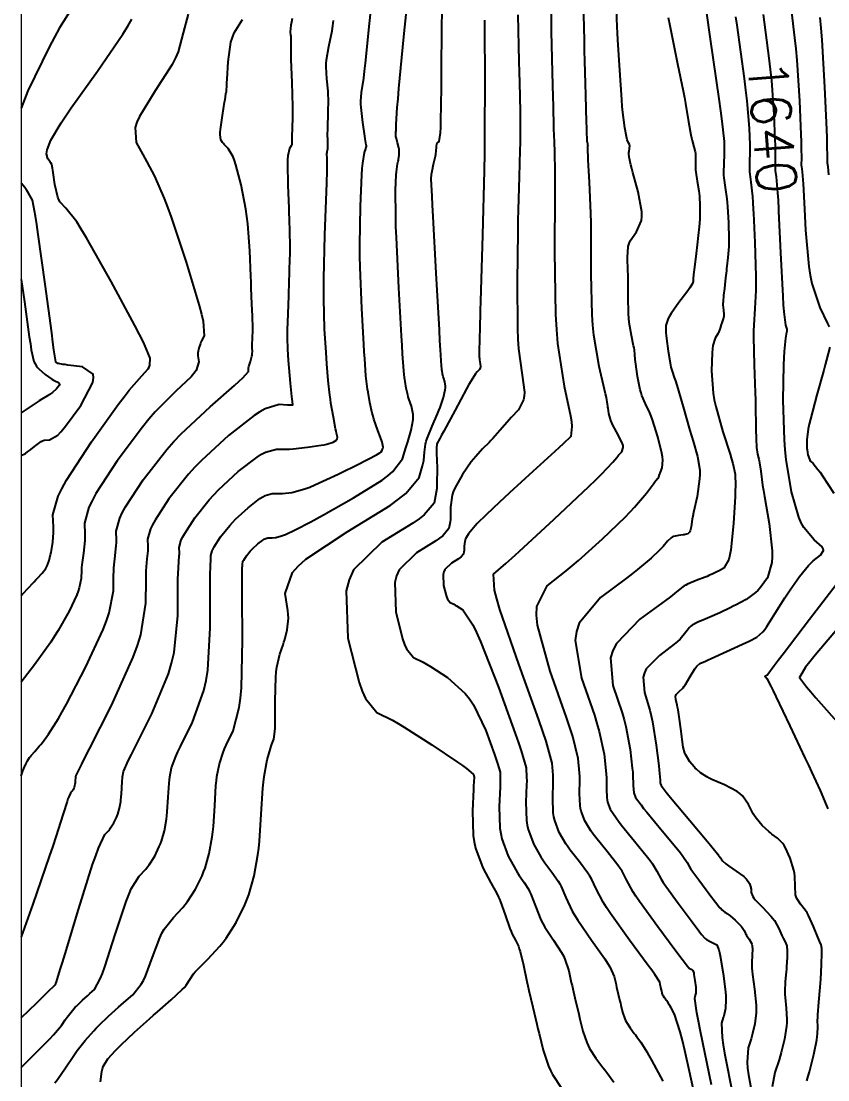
# Model space of a CAD drawing. Header units: metres. Extents: x 837117 to 838477, y 1189012 to 1191015.
# Drawn here: x 837476.5 to 837554.3, y 1189890.8 to 1189992.8 of the extents above; entities that cross this region are included whole.
import ezdxf

# ---------------------------------------------------------------- set-up
doc = ezdxf.new("R2010")
doc.units = ezdxf.units.M
doc.header["$LTSCALE"] = 0.3
doc.layers.add('COORD', color=7, linetype='Continuous', lineweight=20)
doc.layers.add('COTAS 10', color=1, linetype='Continuous')
doc.layers.add('COTAS INT', color=252, linetype='Continuous')
doc.styles.get("Standard").update_dxf_attribs({"font": 'simplex.shx'})

msp = doc.modelspace()

# ---------------------------------------------------------------- linework, layer by layer
at = {"layer": 'COORD'}
msp.add_lwpolyline([(837476.514, 1189013.872), (838476.514, 1189013.872), (838476.514, 1191013.872), (837476.514, 1191013.872)], close=True, dxfattribs=at)
at = {"layer": 'COTAS 10'}
for points, elevation in [([(837479.746, 1189890.545), (837480.004, 1189890.863), (837480.803, 1189891.991), (837481.513, 1189893.07), (837481.716, 1189893.357), (837481.921, 1189893.64), (837482.687, 1189894.619), (837483.509, 1189895.553), (837483.751, 1189895.808), (837483.998, 1189896.061), (837484.942, 1189896.958), (837485.898, 1189897.815), (837486.154, 1189898.042), (837486.406, 1189898.265), (837487.282, 1189899.032), (837488.091, 1189900.037), (837488.3, 1189900.409), (837488.502, 1189900.822), (837489.18, 1189902.654), (837489.876, 1189904.515), (837490.091, 1189904.946), (837490.315, 1189905.341), (837491.202, 1189906.463), (837492.105, 1189907.421), (837492.338, 1189907.711), (837492.564, 1189908.013), (837493.321, 1189909.195), (837493.957, 1189910.487), (837494.107, 1189910.858), (837494.245, 1189911.234), (837494.648, 1189912.642), (837494.929, 1189914.226), (837494.989, 1189914.714), (837495.043, 1189915.224), (837495.175, 1189917.243), (837495.295, 1189919.175), (837495.34, 1189919.629), (837495.392, 1189920.049), (837495.623, 1189921.274), (837495.987, 1189922.37), (837496.122, 1189922.708), (837496.272, 1189923.062), (837496.938, 1189924.464), (837497.544, 1189926.714), (837497.655, 1189927.603), (837497.742, 1189928.607), (837497.855, 1189933.19), (837497.823, 1189937.509), (837497.819, 1189938.347), (837497.816, 1189939.029), (837497.825, 1189940.197), (837497.841, 1189940.346), (837497.843, 1189940.386), (837497.844, 1189940.424), (837497.838, 1189940.556), (837497.891, 1189940.748), (837497.929, 1189940.823), (837497.977, 1189940.909), (837498.232, 1189941.301), (837498.595, 1189941.758), (837498.71, 1189941.884), (837498.833, 1189942.011), (837499.33, 1189942.471), (837499.806, 1189942.839), (837499.915, 1189942.908), (837500.015, 1189942.962), (837500.293, 1189943.039), (837500.544, 1189943.035), (837500.626, 1189943.039), (837500.714, 1189943.045), (837501.08, 1189943.084), (837501.609, 1189943.227), (837501.8, 1189943.299), (837502.01, 1189943.385), (837502.931, 1189943.811), (837504.429, 1189944.598), (837505.003, 1189944.911), (837505.646, 1189945.265), (837508.545, 1189946.888), (837511.307, 1189948.617), (837511.863, 1189949.037), (837512.33, 1189949.433), (837513.262, 1189950.653), (837513.599, 1189951.718), (837513.69, 1189952.016), (837513.78, 1189952.315), (837514.096, 1189953.409), (837514.29, 1189954.437), (837514.303, 1189954.695), (837514.299, 1189954.941), (837514.137, 1189955.735), (837513.891, 1189956.439), (837513.834, 1189956.628), (837513.781, 1189956.815), (837513.63, 1189957.47), (837513.521, 1189958.115), (837513.495, 1189958.296), (837513.47, 1189958.478), (837513.396, 1189959.143), (837513.285, 1189960.777), (837513.237, 1189961.57), (837513.182, 1189962.51), (837512.922, 1189967.135), (837512.687, 1189971.979), (837512.648, 1189973.057), (837512.62, 1189974.02), (837512.61, 1189976.551), (837512.676, 1189978.027), (837512.695, 1189978.326), (837512.715, 1189978.577), (837512.791, 1189979.09), (837512.864, 1189979.338), (837512.882, 1189979.424), (837512.899, 1189979.517), (837512.953, 1189979.911), (837512.96, 1189980.364), (837512.948, 1189980.492), (837512.929, 1189980.623), (837512.808, 1189981.106), (837512.683, 1189981.535), (837512.66, 1189981.631), (837512.644, 1189981.717), (837512.629, 1189981.944), (837512.646, 1189982.183), (837512.65, 1189982.277), (837512.652, 1189982.383), (837512.658, 1189982.865), (837512.774, 1189984.502), (837512.847, 1189985.336), (837512.938, 1189986.335), (837513.413, 1189991.319), (837513.919, 1189996.297)], 1620), ([(837541.571, 1189888.866), (837540.505, 1189893.647), (837540.269, 1189894.622), (837540.057, 1189895.446), (837539.504, 1189897.16), (837539.168, 1189897.778), (837539.094, 1189897.911), (837539.027, 1189898.026), (837538.853, 1189898.305), (837538.731, 1189898.472), (837538.697, 1189898.518), (837538.663, 1189898.563), (837538.541, 1189898.724), (837538.432, 1189898.893), (837538.407, 1189898.943), (837538.384, 1189898.994), (837538.318, 1189899.192), (837538.267, 1189899.399), (837538.253, 1189899.456), (837538.239, 1189899.514), (837538.189, 1189899.721), (837538.141, 1189899.927), (837538.128, 1189899.984), (837538.116, 1189900.04), (837538.072, 1189900.239), (837537.602, 1189900.981), (837537.32, 1189901.379), (837536.973, 1189901.86), (837535.173, 1189904.293), (837533.322, 1189906.863), (837532.942, 1189907.431), (837532.62, 1189907.936), (837531.939, 1189909.24), (837531.507, 1189910.183), (837531.342, 1189910.46), (837531.158, 1189910.745), (837530.331, 1189911.831), (837529.453, 1189912.952), (837529.236, 1189913.259), (837529.032, 1189913.563), (837528.389, 1189914.648), (837527.949, 1189915.816), (837527.872, 1189916.174), (837527.814, 1189916.545), (837527.768, 1189918.009), (837527.807, 1189919.469), (837527.802, 1189919.837), (837527.792, 1189920.191), (837527.698, 1189921.34), (837527.122, 1189923.443), (837526.807, 1189924.398), (837526.425, 1189925.514), (837524.483, 1189930.891), (837522.663, 1189936.132), (837522.357, 1189937.162), (837522.137, 1189938.01), (837522.061, 1189939.551), (837523.249, 1189940.576), (837523.826, 1189941.098), (837524.511, 1189941.723), (837527.883, 1189944.839), (837531.233, 1189947.987), (837531.905, 1189948.632), (837532.465, 1189949.179), (837533.565, 1189950.334), (837533.926, 1189950.801), (837534.022, 1189950.914), (837534.115, 1189951.02), (837534.435, 1189951.345), (837534.564, 1189951.765), (837534.536, 1189951.932), (837534.481, 1189952.121), (837534.054, 1189952.986), (837533.549, 1189953.913), (837533.445, 1189954.142), (837533.355, 1189954.358), (837533.162, 1189955.036), (837533.088, 1189955.539), (837533.074, 1189955.644), (837533.063, 1189955.735), (837533.05, 1189955.942), (837532.928, 1189956.565), (837532.85, 1189956.919), (837532.752, 1189957.351), (837532.235, 1189959.567), (837531.726, 1189962.591), (837531.633, 1189963.534), (837531.561, 1189964.522), (837531.471, 1189968.47), (837531.475, 1189972.409), (837531.462, 1189973.392), (837531.441, 1189974.328), (837531.315, 1189977.317), (837531.185, 1189979.482), (837531.164, 1189979.898), (837531.148, 1189980.235), (837531.141, 1189980.789), (837531.16, 1189980.842), (837531.161, 1189980.863), (837531.159, 1189980.887), (837531.136, 1189980.997), (837531.105, 1189981.137), (837531.098, 1189981.18), (837531.091, 1189981.224), (837531.075, 1189981.401), (837531.049, 1189982.174), (837531.037, 1189982.595), (837531.022, 1189983.106), (837530.951, 1189985.696), (837530.863, 1189989.008), (837530.838, 1189989.973), (837530.813, 1189990.96), (837530.72, 1189994.698)], 1630), ([(837492.624, 1189993.498), (837492.137, 1189991.722), (837491.664, 1189989.879), (837491.399, 1189989.288), (837491.076, 1189988.661), (837489.425, 1189986.108), (837487.912, 1189983.655), (837487.676, 1189983.092), (837487.519, 1189982.579), (837487.61, 1189981.146), (837488.251, 1189979.976), (837488.44, 1189979.629), (837488.634, 1189979.272), (837489.376, 1189977.899), (837490.316, 1189975.753), (837490.635, 1189974.909), (837490.98, 1189973.957), (837492.435, 1189969.613), (837493.685, 1189965.451), (837493.9, 1189964.613), (837494.058, 1189963.912), (837494.152, 1189962.515), (837493.904, 1189962.026), (837493.845, 1189961.897), (837493.791, 1189961.77), (837493.63, 1189961.336), (837493.55, 1189960.877), (837493.547, 1189960.736), (837493.551, 1189960.587), (837493.635, 1189959.998), (837493.38, 1189959.18), (837493.172, 1189958.887), (837492.904, 1189958.566), (837491.436, 1189957.167), (837489.438, 1189955.174), (837488.835, 1189954.478), (837488.211, 1189953.719), (837485.777, 1189950.46), (837483.727, 1189947.311), (837483.344, 1189946.623), (837483.042, 1189946.013), (837482.617, 1189944.475), (837482.66, 1189943.411), (837482.653, 1189943.101), (837482.637, 1189942.784), (837482.511, 1189941.586), (837482.367, 1189940.453), (837482.34, 1189940.178), (837482.319, 1189939.92), (837482.288, 1189939.127), (837482.117, 1189938.232), (837482.007, 1189937.909), (837481.87, 1189937.554), (837481.148, 1189936), (837480.087, 1189934.131), (837479.737, 1189933.577), (837479.361, 1189933.008), (837477.798, 1189930.82), (837476.514, 1189929.155)], 1610), ([(837552.266, 1189890.721), (837552.395, 1189891.166), (837552.518, 1189891.614), (837552.923, 1189893.261), (837553.209, 1189894.687), (837553.259, 1189894.996), (837553.295, 1189895.268), (837553.317, 1189895.938), (837553.294, 1189896.563), (837553.301, 1189896.806), (837553.315, 1189897.079), (837553.417, 1189898.318), (837553.544, 1189899.744), (837553.574, 1189900.135), (837553.601, 1189900.525), (837553.682, 1189901.922), (837553.717, 1189903.062), (837553.716, 1189903.29), (837553.71, 1189903.48), (837553.65, 1189903.851), (837553.48, 1189904.192), (837553.405, 1189904.364), (837553.317, 1189904.569), (837552.902, 1189905.589), (837552.409, 1189906.672), (837552.274, 1189906.918), (837552.138, 1189907.14), (837551.652, 1189907.744), (837551.278, 1189908.286), (837551.213, 1189908.468), (837551.166, 1189908.664), (837551.134, 1189909.49), (837551.109, 1189910.459), (837551.065, 1189910.746), (837551.005, 1189911.041), (837550.657, 1189912.173), (837550.194, 1189913.191), (837550.062, 1189913.413), (837549.928, 1189913.611), (837549.431, 1189914.11), (837548.897, 1189914.501), (837548.74, 1189914.631), (837548.579, 1189914.77), (837547.964, 1189915.347), (837547.371, 1189916.041), (837547.224, 1189916.253), (837547.084, 1189916.473), (837546.64, 1189917.343), (837546.045, 1189918.199), (837545.81, 1189918.412), (837545.544, 1189918.614), (837544.329, 1189919.256), (837543.113, 1189919.779), (837542.846, 1189919.907), (837542.609, 1189920.026), (837542.007, 1189920.394), (837541.604, 1189920.753), (837541.493, 1189920.867), (837541.382, 1189920.986), (837540.983, 1189921.47), (837540.643, 1189922.006), (837540.57, 1189922.159), (837540.505, 1189922.314), (837540.347, 1189922.889), (837540.233, 1189923.623), (837540.197, 1189923.878), (837540.158, 1189924.155), (837539.999, 1189925.342), (837539.836, 1189926.479), (837539.795, 1189926.724), (837539.754, 1189926.939), (837539.622, 1189927.465), (837539.596, 1189927.782), (837539.622, 1189927.865), (837539.663, 1189927.946), (837539.931, 1189928.222), (837540.319, 1189928.608), (837540.435, 1189928.757), (837540.554, 1189928.926), (837541.016, 1189929.689), (837541.453, 1189930.419), (837541.557, 1189930.566), (837541.654, 1189930.689), (837541.939, 1189930.936), (837542.48, 1189931.169), (837542.738, 1189931.283), (837543.041, 1189931.419), (837544.526, 1189932.09), (837546.061, 1189932.796), (837546.396, 1189932.955), (837546.691, 1189933.097), (837547.435, 1189933.475), (837548.007, 1189933.998), (837548.194, 1189934.23), (837548.393, 1189934.501), (837549.219, 1189935.798), (837550.13, 1189937.279), (837550.383, 1189937.666), (837550.636, 1189938.044), (837551.556, 1189939.325), (837552.425, 1189940.381), (837552.647, 1189940.616), (837552.861, 1189940.826), (837553.567, 1189941.38), (837553.874, 1189941.845), (837553.837, 1189942), (837553.746, 1189942.167), (837552.978, 1189942.861), (837551.961, 1189944.039), (837551.713, 1189944.51), (837551.48, 1189945.043), (837550.763, 1189947.493), (837550.267, 1189950.587), (837550.173, 1189951.526), (837550.099, 1189952.502), (837549.99, 1189956.323), (837550.037, 1189959.708), (837550.061, 1189960.407), (837550.09, 1189961.004), (837550.234, 1189962.3), (837550.343, 1189962.871), (837550.349, 1189963.01), (837550.345, 1189963.142), (837550.243, 1189963.548), (837550.064, 1189964.828), (837550.012, 1189965.511), (837549.959, 1189966.335), (837549.756, 1189970.498), (837549.571, 1189974.531), (837549.562, 1189974.718), (837549.515, 1189975.578), (837549.47, 1189976.306), (837549.331, 1189977.821), (837549.242, 1189978.457), (837549.229, 1189978.629), (837549.22, 1189978.8), (837549.232, 1189979.405), (837549.241, 1189980.449), (837549.231, 1189980.896), (837549.216, 1189981.412), (837549.116, 1189983.847), (837548.871, 1189987.122), (837548.764, 1189988.168), (837548.639, 1189989.273), (837548.087, 1189993.472)], 1640)]:
    msp.add_lwpolyline(points, dxfattribs=dict(at, elevation=elevation))
at = {"layer": 'COTAS INT'}
for points, elevation in [([(837527.609, 1189997.487), (837527.615, 1189991.832), (837527.742, 1189986.647), (837527.769, 1189985.571), (837527.792, 1189984.651), (837527.843, 1189982.629), (837527.876, 1189981.655), (837527.886, 1189981.397), (837527.898, 1189981.143), (837527.946, 1189980.264), (837527.975, 1189978.272), (837527.974, 1189977.316), (837527.97, 1189976.184), (837527.922, 1189970.637), (837528.024, 1189964.577), (837528.114, 1189963.123), (837528.23, 1189961.765), (837528.873, 1189957.67), (837529.468, 1189954.82), (837529.554, 1189954.247), (837529.606, 1189953.769), (837529.508, 1189952.821), (837528.751, 1189952.097), (837528.387, 1189951.759), (837527.956, 1189951.36), (837525.843, 1189949.425), (837523.602, 1189947.373), (837523.089, 1189946.902), (837522.624, 1189946.472), (837521.337, 1189945.271), (837520.481, 1189944.424), (837520.288, 1189944.218), (837520.114, 1189944.025), (837519.643, 1189943.43), (837519.366, 1189942.938), (837519.315, 1189942.809), (837519.274, 1189942.683), (837519.217, 1189942.257), (837519.215, 1189941.891), (837519.209, 1189941.803), (837519.201, 1189941.722), (837519.15, 1189941.477), (837518.931, 1189941.218), (837518.817, 1189941.128), (837518.679, 1189941.029), (837517.99, 1189940.607), (837517.361, 1189939.99), (837517.263, 1189939.769), (837517.197, 1189939.527), (837517.232, 1189938.471), (837517.482, 1189937.489), (837517.552, 1189937.293), (837517.622, 1189937.13), (837517.878, 1189936.818), (837518.223, 1189936.648), (837518.349, 1189936.576), (837518.489, 1189936.492), (837519.104, 1189936.099), (837520.057, 1189934.675), (837520.41, 1189933.942), (837520.802, 1189933.061), (837522.537, 1189928.656), (837524.152, 1189924.204), (837524.468, 1189923.293), (837524.728, 1189922.523), (837525.19, 1189920.903), (837525.245, 1189919.965), (837525.247, 1189919.623), (837525.243, 1189919.246), (837525.182, 1189917.588), (837525.238, 1189915.815), (837525.307, 1189915.365), (837525.401, 1189914.932), (837525.934, 1189913.517), (837526.618, 1189912.315), (837526.807, 1189912.017), (837526.995, 1189911.734), (837527.67, 1189910.837), (837528.285, 1189909.977), (837528.435, 1189909.717), (837528.576, 1189909.448), (837529.012, 1189908.397), (837529.624, 1189907.092), (837529.876, 1189906.661), (837530.164, 1189906.201), (837531.504, 1189904.292), (837532.797, 1189902.474), (837533.055, 1189902.072), (837533.271, 1189901.713), (837533.69, 1189900.782), (837533.833, 1189900.13), (837533.874, 1189899.947), (837533.916, 1189899.763), (837534.073, 1189899.088), (837534.236, 1189898.408), (837534.281, 1189898.22), (837534.327, 1189898.032), (837534.495, 1189897.355), (837534.71, 1189896.708), (837534.786, 1189896.54), (837534.868, 1189896.377), (837535.224, 1189895.825), (837535.625, 1189895.297), (837535.736, 1189895.149), (837535.847, 1189895), (837536.247, 1189894.453), (837536.816, 1189893.541), (837537.034, 1189893.162), (837537.279, 1189892.729), (837538.378, 1189890.706)], 1628), ([(837476.514, 1189892.032), (837476.732, 1189892.246), (837478.832, 1189894.32), (837479.262, 1189894.763), (837479.626, 1189895.149), (837480.394, 1189896.067), (837480.743, 1189896.597), (837480.842, 1189896.738), (837480.943, 1189896.876), (837481.32, 1189897.357), (837481.723, 1189897.816), (837481.842, 1189897.941), (837481.964, 1189898.065), (837482.427, 1189898.506), (837482.896, 1189898.927), (837483.022, 1189899.038), (837483.146, 1189899.148), (837483.576, 1189899.525), (837484.137, 1189900.558), (837484.343, 1189901.082), (837484.57, 1189901.708), (837485.574, 1189904.827), (837486.628, 1189907.997), (837486.886, 1189908.655), (837487.13, 1189909.219), (837487.893, 1189910.462), (837488.529, 1189911.137), (837488.693, 1189911.342), (837488.852, 1189911.554), (837489.386, 1189912.387), (837489.834, 1189913.297), (837489.939, 1189913.559), (837490.037, 1189913.824), (837490.321, 1189914.815), (837490.518, 1189915.932), (837490.561, 1189916.276), (837490.599, 1189916.635), (837490.692, 1189918.057), (837490.776, 1189919.419), (837490.809, 1189919.739), (837490.845, 1189920.034), (837491.007, 1189920.898), (837491.43, 1189921.996), (837491.63, 1189922.441), (837491.866, 1189922.946), (837493.019, 1189925.275), (837494.127, 1189928.328), (837494.335, 1189929.29), (837494.501, 1189930.302), (837494.742, 1189934.377), (837494.722, 1189937.991), (837494.723, 1189938.713), (837494.727, 1189939.314), (837494.763, 1189940.475), (837494.8, 1189940.834), (837494.805, 1189940.929), (837494.807, 1189941.021), (837494.794, 1189941.34), (837494.921, 1189941.801), (837495.012, 1189941.983), (837495.127, 1189942.19), (837495.741, 1189943.133), (837496.615, 1189944.233), (837496.894, 1189944.539), (837497.189, 1189944.845), (837498.386, 1189945.952), (837499.533, 1189946.837), (837499.796, 1189947.003), (837500.036, 1189947.134), (837500.705, 1189947.318), (837501.309, 1189947.31), (837501.508, 1189947.319), (837501.721, 1189947.334), (837502.601, 1189947.427), (837503.874, 1189947.772), (837504.334, 1189947.945), (837504.841, 1189948.152), (837507.059, 1189949.179), (837509.162, 1189950.224), (837509.597, 1189950.443), (837509.967, 1189950.63), (837510.771, 1189951.049), (837511.088, 1189951.248), (837511.152, 1189951.296), (837511.206, 1189951.342), (837511.313, 1189951.482), (837511.352, 1189951.605), (837511.363, 1189951.639), (837511.373, 1189951.673), (837511.409, 1189951.799), (837511.354, 1189952.12), (837511.306, 1189952.277), (837511.245, 1189952.464), (837510.907, 1189953.386), (837510.525, 1189954.477), (837510.436, 1189954.771), (837510.355, 1189955.06), (837510.121, 1189956.076), (837509.951, 1189957.077), (837509.911, 1189957.358), (837509.873, 1189957.64), (837509.757, 1189958.671), (837509.635, 1189960.299), (837509.592, 1189960.958), (837509.546, 1189961.707), (837509.348, 1189965.161), (837509.194, 1189969.128), (837509.176, 1189970.2), (837509.168, 1189971.26), (837509.228, 1189974.992), (837509.363, 1189978.013), (837509.403, 1189978.626), (837509.443, 1189979.14), (837509.598, 1189980.189), (837509.729, 1189980.529), (837509.754, 1189980.598), (837509.775, 1189980.655), (837509.81, 1189980.77), (837509.809, 1189980.817), (837509.807, 1189980.832), (837509.804, 1189980.848), (837509.787, 1189980.912), (837509.721, 1189981.287), (837509.688, 1189981.499), (837509.648, 1189981.758), (837509.449, 1189983.083), (837509.283, 1189984.514), (837509.264, 1189984.84), (837509.257, 1189985.136), (837509.329, 1189985.948), (837509.536, 1189987.344), (837509.614, 1189988.006), (837509.701, 1189988.789), (837510.091, 1189992.612), (837510.502, 1189996.481)], 1618), ([(837542.119, 1189996.822), (837542.951, 1189991.106), (837543.764, 1189985.353), (837543.922, 1189984.189), (837544.051, 1189983.21), (837544.277, 1189981.227), (837544.293, 1189980.436), (837544.29, 1189980.21), (837544.285, 1189979.981), (837544.24, 1189979.13), (837544.224, 1189978.244), (837544.236, 1189977.994), (837544.255, 1189977.742), (837544.386, 1189976.811), (837544.543, 1189975.714), (837544.579, 1189975.356), (837544.612, 1189974.974), (837544.705, 1189973.402), (837544.74, 1189971.839), (837544.737, 1189971.464), (837544.729, 1189971.114), (837544.652, 1189970.057), (837544.548, 1189969.211), (837544.523, 1189968.994), (837544.499, 1189968.784), (837544.423, 1189968.089), (837544.353, 1189967.439), (837544.311, 1189967.077), (837544.23, 1189966.417), (837544.176, 1189965.795), (837544.172, 1189965.637), (837544.172, 1189965.485), (837544.213, 1189964.986), (837544.249, 1189964.564), (837544.247, 1189964.459), (837544.239, 1189964.36), (837544.168, 1189964.05), (837544.065, 1189963.761), (837544.037, 1189963.676), (837544.01, 1189963.589), (837543.915, 1189963.256), (837543.785, 1189962.899), (837543.735, 1189962.796), (837543.679, 1189962.692), (837543.427, 1189962.301), (837543.194, 1189961.573), (837543.15, 1189961.255), (837543.115, 1189960.888), (837543.06, 1189959.143), (837543.23, 1189956.982), (837543.336, 1189956.352), (837543.468, 1189955.709), (837544.155, 1189953.273), (837544.857, 1189951.112), (837544.998, 1189950.642), (837545.115, 1189950.227), (837545.343, 1189949.193), (837545.367, 1189948.055), (837545.355, 1189947.574), (837545.336, 1189947.022), (837545.2, 1189944.43), (837544.941, 1189941.909), (837544.843, 1189941.401), (837544.735, 1189940.975), (837544.249, 1189940.126), (837543.749, 1189939.852), (837543.632, 1189939.79), (837543.523, 1189939.733), (837543.205, 1189939.577), (837542.797, 1189939.405), (837542.632, 1189939.339), (837542.444, 1189939.264), (837541.577, 1189938.924), (837540.745, 1189938.578), (837540.579, 1189938.499), (837540.44, 1189938.427), (837540.175, 1189938.228), (837539.509, 1189937.672), (837539.118, 1189937.375), (837538.639, 1189937.016), (837536.162, 1189935.203), (837533.903, 1189932.878), (837533.561, 1189932.196), (837533.341, 1189931.497), (837533.567, 1189928.835), (837534.444, 1189926.202), (837534.635, 1189925.52), (837534.803, 1189924.86), (837535.22, 1189922.649), (837535.431, 1189920.869), (837535.469, 1189920.48), (837535.497, 1189920.137), (837535.526, 1189919.272), (837535.543, 1189918.736), (837535.564, 1189918.6), (837535.592, 1189918.47), (837535.753, 1189918.043), (837536.272, 1189917.309), (837536.526, 1189916.985), (837536.828, 1189916.609), (837538.315, 1189914.815), (837539.778, 1189913.049), (837540.064, 1189912.69), (837540.299, 1189912.388), (837540.72, 1189911.768), (837540.943, 1189911.361), (837541.053, 1189911.192), (837541.184, 1189911), (837541.834, 1189910.105), (837542.56, 1189909.133), (837542.74, 1189908.892), (837542.911, 1189908.663), (837543.45, 1189907.938), (837543.88, 1189907.4), (837543.982, 1189907.289), (837544.076, 1189907.194), (837544.354, 1189906.99), (837544.648, 1189906.811), (837544.752, 1189906.732), (837544.866, 1189906.64), (837545.359, 1189906.205), (837545.827, 1189905.736), (837545.926, 1189905.624), (837546.011, 1189905.519), (837546.205, 1189905.205), (837546.345, 1189904.918), (837546.395, 1189904.831), (837546.451, 1189904.74), (837546.696, 1189904.386), (837546.916, 1189904), (837546.956, 1189903.89), (837546.987, 1189903.778), (837547.026, 1189903.363), (837547.001, 1189902.934), (837546.983, 1189902.694), (837546.944, 1189902.257), (837546.958, 1189901.574), (837546.982, 1189901.3), (837547.014, 1189900.988), (837547.205, 1189899.554), (837547.363, 1189898.022), (837547.376, 1189897.649), (837547.374, 1189897.298), (837547.255, 1189896.217), (837547.028, 1189895.292), (837546.958, 1189895.04), (837546.886, 1189894.791), (837546.601, 1189893.904), (837546.503, 1189892.518), (837546.549, 1189891.953), (837546.625, 1189891.31), (837547.165, 1189888.332)], 1636), ([(837481.74, 1189994.622), (837480.206, 1189992.182), (837479.721, 1189991.304), (837479.21, 1189990.339), (837477.144, 1189986.119), (837476.514, 1189984.444)], 1606), ([(837484.165, 1189890.628), (837484.277, 1189891.636), (837484.346, 1189891.885), (837484.43, 1189892.121), (837484.869, 1189892.864), (837485.597, 1189893.655), (837485.864, 1189893.921), (837486.158, 1189894.207), (837487.456, 1189895.41), (837488.9, 1189896.703), (837489.285, 1189897.046), (837489.665, 1189897.382), (837490.988, 1189898.54), (837492.045, 1189899.516), (837492.257, 1189899.737), (837492.435, 1189899.937), (837492.785, 1189900.481), (837493.124, 1189901.032), (837493.295, 1189901.236), (837493.499, 1189901.462), (837494.512, 1189902.464), (837495.681, 1189903.704), (837495.983, 1189904.081), (837496.276, 1189904.472), (837497.257, 1189906.003), (837498.08, 1189907.677), (837498.274, 1189908.157), (837498.453, 1189908.645), (837498.975, 1189910.468), (837499.339, 1189912.52), (837499.417, 1189913.152), (837499.487, 1189913.812), (837499.658, 1189916.428), (837499.813, 1189918.931), (837499.872, 1189919.52), (837499.939, 1189920.063), (837500.238, 1189921.65), (837500.543, 1189922.744), (837500.613, 1189922.976), (837500.678, 1189923.178), (837500.858, 1189923.653), (837500.966, 1189924.387), (837500.985, 1189924.752), (837500.999, 1189925.188), (837501.009, 1189927.348), (837501.061, 1189929.629), (837501.102, 1189930.142), (837501.154, 1189930.603), (837501.439, 1189931.836), (837501.77, 1189932.741), (837501.852, 1189932.995), (837501.929, 1189933.251), (837502.172, 1189934.187), (837502.271, 1189935.3), (837502.258, 1189935.668), (837502.227, 1189936.061), (837501.968, 1189937.697), (837502.656, 1189939.706), (837503.222, 1189940.334), (837503.95, 1189940.995), (837507.937, 1189943.641), (837512.076, 1189946.176), (837512.9, 1189946.766), (837513.585, 1189947.308), (837514.898, 1189948.86), (837515.217, 1189949.986), (837515.276, 1189950.259), (837515.322, 1189950.514), (837515.382, 1189951.296), (837515.482, 1189952.089), (837515.553, 1189952.351), (837515.644, 1189952.632), (837516.127, 1189953.8), (837516.663, 1189955.008), (837516.787, 1189955.313), (837516.899, 1189955.606), (837517.214, 1189956.56), (837517.386, 1189957.324), (837517.408, 1189957.497), (837517.419, 1189957.655), (837517.367, 1189958.085), (837517.257, 1189958.401), (837517.231, 1189958.486), (837517.207, 1189958.57), (837517.14, 1189958.864), (837517.091, 1189959.154), (837517.079, 1189959.235), (837517.068, 1189959.317), (837517.034, 1189959.615), (837516.939, 1189961.168), (837516.89, 1189962.041), (837516.83, 1189963.105), (837516.528, 1189968.548), (837516.23, 1189974.011), (837516.173, 1189975.088), (837516.127, 1189975.976), (837516.049, 1189977.611), (837516.08, 1189978.076), (837516.102, 1189978.227), (837516.129, 1189978.387), (837516.276, 1189979.044), (837516.428, 1189979.686), (837516.459, 1189979.836), (837516.484, 1189979.975), (837516.536, 1189980.377), (837516.555, 1189980.668), (837516.56, 1189980.737), (837516.565, 1189980.801), (837516.58, 1189980.989), (837516.623, 1189981.124), (837516.645, 1189981.154), (837516.671, 1189981.181), (837516.8, 1189981.252), (837516.932, 1189982.073), (837516.959, 1189982.572), (837516.982, 1189983.19), (837517.033, 1189986.404), (837517.052, 1189989.757), (837517.056, 1189990.463), (837517.06, 1189991.072), (837517.066, 1189992.466), (837517.113, 1189993.555)], 1622), ([(837524.4, 1189993.439), (837524.506, 1189988.952), (837524.53, 1189987.901), (837524.551, 1189986.932), (837524.605, 1189984.123), (837524.614, 1189981.777), (837524.608, 1189981.1), (837524.596, 1189980.411), (837524.521, 1189977.827), (837524.427, 1189974.667), (837524.405, 1189973.616), (837524.383, 1189972.489), (837524.318, 1189967.782), (837524.36, 1189963.227), (837524.406, 1189962.197), (837524.467, 1189961.266), (837524.812, 1189958.737), (837525.03, 1189957.082), (837525.011, 1189956.702), (837524.957, 1189956.357), (837524.474, 1189955.395), (837523.766, 1189954.639), (837523.57, 1189954.424), (837523.374, 1189954.206), (837522.666, 1189953.399), (837521.979, 1189952.625), (837521.796, 1189952.429), (837521.617, 1189952.24), (837520.995, 1189951.622), (837520.332, 1189950.896), (837520.125, 1189950.64), (837519.909, 1189950.36), (837519.047, 1189949.147), (837518.31, 1189947.834), (837518.172, 1189947.49), (837518.064, 1189947.155), (837517.913, 1189946.019), (837517.908, 1189945.043), (837517.892, 1189944.809), (837517.869, 1189944.591), (837517.732, 1189943.938), (837517.149, 1189943.248), (837516.845, 1189943.007), (837516.478, 1189942.745), (837514.639, 1189941.618), (837512.964, 1189939.974), (837512.701, 1189939.385), (837512.526, 1189938.739), (837512.619, 1189935.923), (837513.286, 1189933.304), (837513.472, 1189932.782), (837513.66, 1189932.348), (837514.342, 1189931.513), (837515.261, 1189931.062), (837515.598, 1189930.869), (837515.97, 1189930.646), (837517.61, 1189929.598), (837519.316, 1189928.058), (837519.73, 1189927.526), (837520.119, 1189926.947), (837521.311, 1189924.474), (837522.146, 1189922.173), (837522.31, 1189921.702), (837522.444, 1189921.304), (837522.683, 1189920.467), (837522.699, 1189919.739), (837522.692, 1189919.409), (837522.68, 1189919.023), (837522.596, 1189917.167), (837522.661, 1189915.084), (837522.743, 1189914.556), (837522.853, 1189914.047), (837523.479, 1189912.385), (837524.205, 1189911.066), (837524.377, 1189910.775), (837524.536, 1189910.515), (837525.009, 1189909.842), (837525.412, 1189909.209), (837525.528, 1189908.974), (837525.645, 1189908.713), (837526.085, 1189907.555), (837526.628, 1189906.247), (837526.811, 1189905.892), (837527.007, 1189905.539), (837527.835, 1189904.291), (837528.62, 1189903.089), (837528.79, 1189902.765), (837528.94, 1189902.446), (837529.309, 1189901.326), (837529.551, 1189900.22), (837529.621, 1189899.91), (837529.691, 1189899.598), (837529.957, 1189898.455), (837530.233, 1189897.302), (837530.31, 1189896.984), (837530.388, 1189896.665), (837530.673, 1189895.518), (837531.037, 1189894.423), (837531.165, 1189894.138), (837531.305, 1189893.861), (837531.908, 1189892.926), (837532.587, 1189892.032), (837532.775, 1189891.78), (837532.963, 1189891.527), (837533.64, 1189890.6)], 1626), ([(837543.079, 1189890.357), (837542.009, 1189895.474), (837541.811, 1189896.467), (837541.654, 1189897.276), (837541.444, 1189898.667), (837541.506, 1189898.86), (837541.522, 1189898.915), (837541.537, 1189898.97), (837541.587, 1189899.172), (837541.602, 1189899.483), (837541.596, 1189899.607), (837541.584, 1189899.746), (837541.505, 1189900.386), (837541.405, 1189900.991), (837541.381, 1189901.109), (837541.358, 1189901.206), (837541.291, 1189901.377), (837541.195, 1189901.425), (837541.168, 1189901.437), (837541.053, 1189901.487), (837540.929, 1189901.558), (837540.896, 1189901.584), (837540.864, 1189901.612), (837540.755, 1189901.736), (837540.252, 1189902.409), (837539.631, 1189903.24), (837537.891, 1189905.565), (837536.127, 1189907.996), (837535.77, 1189908.518), (837535.471, 1189908.976), (837534.866, 1189910.083), (837534.438, 1189910.918), (837534.25, 1189911.204), (837534.031, 1189911.513), (837532.992, 1189912.826), (837531.911, 1189914.171), (837531.666, 1189914.501), (837531.445, 1189914.812), (837530.844, 1189915.78), (837530.496, 1189916.701), (837530.436, 1189916.983), (837530.39, 1189917.276), (837530.354, 1189918.43), (837530.37, 1189919.691), (837530.358, 1189920.052), (837530.338, 1189920.417), (837530.205, 1189921.776), (837529.682, 1189923.915), (837529.417, 1189924.772), (837529.098, 1189925.743), (837527.511, 1189930.206), (837526.291, 1189934.637), (837526.205, 1189935.589), (837526.227, 1189936.42), (837527.214, 1189938.43), (837529.067, 1189939.874), (837529.636, 1189940.349), (837530.229, 1189940.858), (837532.57, 1189942.967), (837534.739, 1189945.054), (837535.223, 1189945.549), (837535.657, 1189946.007), (837536.802, 1189947.36), (837537.466, 1189948.259), (837537.597, 1189948.431), (837537.704, 1189948.569), (837537.901, 1189948.79), (837537.941, 1189948.805), (837537.95, 1189948.813), (837537.958, 1189948.823), (837537.98, 1189948.873), (837537.998, 1189948.94), (837538.008, 1189948.98), (837538.026, 1189949.06), (837538.081, 1189949.223), (837538.109, 1189949.296), (837538.143, 1189949.381), (837538.312, 1189949.789), (837538.371, 1189950.546), (837538.336, 1189950.85), (837538.278, 1189951.197), (837537.881, 1189952.791), (837537.37, 1189954.414), (837537.24, 1189954.778), (837537.115, 1189955.104), (837536.705, 1189955.975), (837536.357, 1189956.758), (837536.272, 1189957.029), (837536.191, 1189957.323), (837535.939, 1189958.581), (837535.764, 1189959.768), (837535.732, 1189960.017), (837535.707, 1189960.232), (837535.675, 1189960.72), (837535.633, 1189961.158), (837535.601, 1189961.341), (837535.561, 1189961.55), (837535.345, 1189962.531), (837535.129, 1189963.812), (837535.09, 1189964.212), (837535.059, 1189964.63), (837535.021, 1189966.303), (837535.023, 1189967.972), (837535.017, 1189968.388), (837535.008, 1189968.784), (837534.955, 1189970.051), (837535.046, 1189971.123), (837535.128, 1189971.397), (837535.236, 1189971.662), (837535.831, 1189972.534), (837536.317, 1189973.618), (837536.355, 1189974.016), (837536.352, 1189974.457), (837535.993, 1189976.401), (837535.477, 1189978.261), (837535.375, 1189978.648), (837535.29, 1189978.979), (837535.132, 1189979.714), (837535.11, 1189980.073), (837535.111, 1189980.168), (837535.115, 1189980.261), (837535.156, 1189980.578), (837535.182, 1189980.845), (837535.176, 1189980.906), (837535.165, 1189980.961), (837535.079, 1189981.112), (837534.946, 1189981.404), (837534.905, 1189981.548), (837534.863, 1189981.719), (837534.698, 1189982.563), (837534.518, 1189984.035), (837534.466, 1189984.602), (837534.414, 1189985.238), (837534.218, 1189988.109), (837534.049, 1189991.028), (837534.014, 1189991.694), (837533.984, 1189992.299), (837533.917, 1189993.969)], 1632), ([(837550.772, 1189993.683), (837551.077, 1189991.233), (837551.184, 1189990.157), (837551.281, 1189989.078), (837551.536, 1189985.158), (837551.677, 1189981.9), (837551.701, 1189981.239), (837551.718, 1189980.682), (837551.727, 1189979.543), (837551.718, 1189979.078), (837551.725, 1189978.947), (837551.735, 1189978.814), (837551.804, 1189978.326), (837551.91, 1189977.162), (837551.945, 1189976.603), (837551.981, 1189975.942), (837552.037, 1189974.725), (837552.13, 1189972.7), (837552.442, 1189969.179), (837552.581, 1189968.342), (837552.743, 1189967.564), (837553.518, 1189965.253), (837554.264, 1189963.689), (837554.406, 1189963.382)], 1642), ([(837502.634, 1189993.084), (837502.567, 1189992.743), (837502.516, 1189992.452), (837502.461, 1189991.814), (837502.495, 1189991.477), (837502.5, 1189991.376), (837502.503, 1189991.272), (837502.499, 1189990.87), (837502.505, 1189990.006), (837502.514, 1189989.612), (837502.527, 1189989.15), (837502.604, 1189986.919), (837502.671, 1189984.612), (837502.679, 1189984.101), (837502.682, 1189983.646), (837502.651, 1189982.467), (837502.607, 1189981.772), (837502.602, 1189981.622), (837502.599, 1189981.491), (837502.614, 1189981.171), (837502.598, 1189980.956), (837502.576, 1189980.891), (837502.546, 1189980.824), (837502.372, 1189980.559), (837502.212, 1189979.847), (837502.19, 1189979.497), (837502.178, 1189979.081), (837502.215, 1189977.026), (837502.304, 1189974.813), (837502.324, 1189974.297), (837502.342, 1189973.823), (837502.393, 1189972.461), (837502.412, 1189971.263), (837502.41, 1189970.893), (837502.406, 1189970.506), (837502.365, 1189968.969), (837502.304, 1189967.304), (837502.287, 1189966.837), (837502.271, 1189966.367), (837502.21, 1189964.647), (837502.171, 1189963.063), (837502.168, 1189962.679), (837502.168, 1189962.319), (837502.198, 1189961.214), (837502.27, 1189960.136), (837502.297, 1189959.792), (837502.326, 1189959.429), (837502.458, 1189957.955), (837502.581, 1189956.657), (837502.606, 1189956.405), (837502.626, 1189956.2), (837502.662, 1189955.848), (837502.472, 1189955.825), (837502.349, 1189955.828), (837502.195, 1189955.834), (837501.387, 1189955.889), (837500.025, 1189955.481), (837499.523, 1189955.196), (837498.965, 1189954.836), (837496.498, 1189952.914), (837493.901, 1189950.511), (837493.261, 1189949.847), (837492.656, 1189949.184), (837490.759, 1189946.796), (837489.427, 1189944.75), (837489.178, 1189944.303), (837488.982, 1189943.907), (837488.705, 1189942.907), (837488.734, 1189942.216), (837488.729, 1189942.015), (837488.719, 1189941.809), (837488.637, 1189941.03), (837488.547, 1189939.883), (837488.532, 1189939.446), (837488.52, 1189938.956), (837488.515, 1189936.752), (837488.017, 1189933.694), (837487.695, 1189932.665), (837487.294, 1189931.556), (837485.179, 1189926.897), (837483.055, 1189922.713), (837482.647, 1189921.905), (837482.317, 1189921.249), (837481.777, 1189920.145), (837481.751, 1189920.006), (837481.745, 1189919.958), (837481.74, 1189919.906), (837481.726, 1189919.686), (837481.711, 1189919.457), (837481.705, 1189919.399), (837481.698, 1189919.343), (837481.666, 1189919.163), (837481.62, 1189919.003), (837481.604, 1189918.96), (837481.587, 1189918.918), (837481.515, 1189918.771), (837481.429, 1189918.637), (837481.403, 1189918.602), (837481.377, 1189918.569), (837481.274, 1189918.46), (837481.1, 1189918.092), (837481.029, 1189917.895), (837480.947, 1189917.657), (837480.568, 1189916.455), (837479.848, 1189914.228), (837479.552, 1189913.344), (837479.213, 1189912.344), (837477.638, 1189907.767), (837476.514, 1189904.611)], 1614), ([(837476.514, 1189937.468), (837477.084, 1189938.111), (837477.76, 1189938.82), (837477.923, 1189938.992), (837478.075, 1189939.154), (837478.536, 1189939.653), (837478.879, 1189940.102), (837478.957, 1189940.233), (837479.027, 1189940.366), (837479.219, 1189940.868), (837479.358, 1189941.455), (837479.395, 1189941.64), (837479.432, 1189941.836), (837479.56, 1189942.629), (837479.638, 1189943.555), (837479.643, 1189943.835), (837479.64, 1189944.125), (837479.572, 1189945.258), (837480.072, 1189947.066), (837480.427, 1189947.782), (837480.877, 1189948.592), (837483.287, 1189952.292), (837485.872, 1189955.888), (837486.433, 1189956.632), (837486.927, 1189957.267), (837488.149, 1189958.648), (837488.752, 1189959.318), (837488.854, 1189959.503), (837488.929, 1189959.688), (837488.966, 1189960.357), (837488.301, 1189961.899), (837487.932, 1189962.635), (837487.484, 1189963.504), (837485.198, 1189967.76), (837482.817, 1189971.959), (837482.309, 1189972.794), (837481.865, 1189973.486), (837480.807, 1189974.799), (837480.262, 1189975.383), (837480.141, 1189975.616), (837480.034, 1189975.879), (837479.758, 1189977.085), (837479.598, 1189978.237), (837479.565, 1189978.466), (837479.536, 1189978.656), (837479.469, 1189979.018), (837479.387, 1189979.169), (837479.348, 1189979.226), (837479.302, 1189979.29), (837479.078, 1189979.578), (837478.958, 1189980.052), (837478.978, 1189980.234), (837479.021, 1189980.438), (837479.367, 1189981.357), (837480.36, 1189983.026), (837480.81, 1189983.702), (837481.337, 1189984.472), (837483.874, 1189988.024), (837486.326, 1189991.572), (837486.799, 1189992.338), (837487.183, 1189993.011)], 1608), ([(837476.514, 1189920.104), (837476.671, 1189920.607), (837476.856, 1189921.043), (837476.905, 1189921.15), (837476.952, 1189921.251), (837477.114, 1189921.565), (837477.316, 1189921.869), (837477.389, 1189921.964), (837477.468, 1189922.064), (837477.817, 1189922.461), (837478.264, 1189922.976), (837478.406, 1189923.149), (837478.556, 1189923.335), (837479.162, 1189924.12), (837480.105, 1189925.638), (837480.468, 1189926.286), (837480.875, 1189927.034), (837482.71, 1189930.557), (837484.414, 1189934.225), (837484.738, 1189935.064), (837484.997, 1189935.826), (837485.402, 1189937.94), (837485.42, 1189939.438), (837485.436, 1189939.812), (837485.457, 1189940.168), (837485.574, 1189941.308), (837485.678, 1189942.297), (837485.691, 1189942.558), (837485.697, 1189942.813), (837485.661, 1189943.691), (837486.012, 1189944.96), (837486.261, 1189945.463), (837486.577, 1189946.031), (837488.268, 1189948.628), (837490.549, 1189951.551), (837491.237, 1189952.324), (837491.949, 1189953.081), (837494.723, 1189955.685), (837497.074, 1189957.73), (837497.519, 1189958.135), (837497.876, 1189958.469), (837498.421, 1189959.092), (837498.428, 1189959.339), (837498.446, 1189959.436), (837498.47, 1189959.546), (837498.612, 1189960.047), (837498.755, 1189960.551), (837498.78, 1189960.663), (837498.798, 1189960.763), (837498.81, 1189961.026), (837498.792, 1189961.338), (837498.791, 1189961.469), (837498.792, 1189961.62), (837498.811, 1189962.329), (837498.835, 1189963.036), (837498.839, 1189963.186), (837498.841, 1189963.317), (837498.842, 1189963.623), (837498.827, 1189964.027), (837498.819, 1189964.218), (837498.81, 1189964.444), (837498.765, 1189965.549), (837498.699, 1189967.148), (837498.677, 1189967.686), (837498.652, 1189968.264), (837498.547, 1189970.698), (837498.351, 1189973.319), (837498.268, 1189974.016), (837498.174, 1189974.701), (837497.73, 1189977.071), (837497.22, 1189978.999), (837497.084, 1189979.405), (837496.951, 1189979.755), (837496.485, 1189980.559), (837496.098, 1189980.957), (837496.014, 1189981.052), (837495.939, 1189981.14), (837495.751, 1189981.403), (837495.701, 1189981.894), (837495.713, 1189982.126), (837495.737, 1189982.4), (837495.919, 1189983.735), (837496.127, 1189985.041), (837496.168, 1189985.295), (837496.201, 1189985.503), (837496.258, 1189985.869), (837496.269, 1189985.921), (837496.273, 1189985.931), (837496.277, 1189985.939), (837496.293, 1189985.952), (837496.307, 1189985.977), (837496.309, 1189985.992), (837496.31, 1189986.011), (837496.309, 1189986.111), (837496.328, 1189986.617), (837496.342, 1189986.893), (837496.36, 1189987.227), (837496.457, 1189988.923), (837496.742, 1189990.813), (837496.88, 1189991.27), (837497.043, 1189991.698), (837497.841, 1189993.002)], 1612), ([(837476.514, 1189896.794), (837478.025, 1189898.257), (837478.6, 1189898.814), (837479.063, 1189899.263), (837479.801, 1189899.982), (837479.809, 1189899.996), (837479.812, 1189900), (837479.815, 1189900.003), (837479.826, 1189900.016), (837479.847, 1189900.062), (837479.857, 1189900.086), (837479.868, 1189900.115), (837479.92, 1189900.263), (837480.284, 1189901.443), (837480.491, 1189902.124), (837480.744, 1189902.957), (837482.044, 1189907.246), (837483.407, 1189911.57), (837483.701, 1189912.426), (837483.958, 1189913.135), (837484.583, 1189914.461), (837484.953, 1189914.853), (837485.048, 1189914.972), (837485.141, 1189915.095), (837485.451, 1189915.579), (837485.711, 1189916.108), (837485.772, 1189916.259), (837485.828, 1189916.414), (837485.993, 1189916.989), (837486.108, 1189917.637), (837486.133, 1189917.837), (837486.155, 1189918.046), (837486.209, 1189918.872), (837486.258, 1189919.662), (837486.277, 1189919.848), (837486.298, 1189920.02), (837486.392, 1189920.521), (837486.874, 1189921.623), (837487.138, 1189922.173), (837487.461, 1189922.83), (837489.099, 1189926.086), (837490.71, 1189929.942), (837491.015, 1189930.977), (837491.259, 1189931.998), (837491.628, 1189935.565), (837491.621, 1189938.474), (837491.627, 1189939.079), (837491.637, 1189939.599), (837491.7, 1189940.753), (837491.76, 1189941.321), (837491.767, 1189941.472), (837491.77, 1189941.619), (837491.75, 1189942.124), (837491.951, 1189942.854), (837492.095, 1189943.143), (837492.277, 1189943.47), (837493.25, 1189944.964), (837494.636, 1189946.708), (837495.078, 1189947.193), (837495.545, 1189947.678), (837497.442, 1189949.433), (837499.26, 1189950.836), (837499.677, 1189951.098), (837500.057, 1189951.305), (837501.118, 1189951.598), (837502.075, 1189951.585), (837502.39, 1189951.6), (837502.727, 1189951.622), (837504.122, 1189951.77), (837505.435, 1189951.969), (837505.72, 1189952.024), (837505.971, 1189952.079), (837506.593, 1189952.276), (837506.901, 1189952.469), (837506.954, 1189952.52), (837506.993, 1189952.571), (837507.018, 1189952.747), (837506.915, 1189953.148), (837506.874, 1189953.341), (837506.827, 1189953.568), (837506.611, 1189954.682), (837506.382, 1189956.039), (837506.327, 1189956.419), (837506.275, 1189956.801), (837506.118, 1189958.199), (837505.984, 1189959.822), (837505.947, 1189960.347), (837505.91, 1189960.904), (837505.773, 1189963.188), (837505.694, 1189966.089), (837505.693, 1189967.035), (837505.7, 1189968.044), (837505.803, 1189972.203), (837505.981, 1189977.27), (837506.021, 1189978.389), (837506.024, 1189978.739), (837506.023, 1189978.86), (837506.021, 1189978.992), (837506.005, 1189979.558), (837505.996, 1189980.076), (837505.999, 1189980.178), (837506.003, 1189980.261), (837506.037, 1189980.415), (837506.071, 1189980.563), (837506.075, 1189980.644), (837506.078, 1189980.743), (837506.069, 1189981.242), (837506.062, 1189982.026), (837506.066, 1189982.305), (837506.073, 1189982.61), (837506.116, 1189983.933), (837506.132, 1189985.354), (837506.121, 1189985.722), (837506.103, 1189986.077), (837505.982, 1189987.267), (837505.911, 1189988.425), (837505.926, 1189988.76), (837505.955, 1189989.102), (837506.181, 1189990.391), (837506.484, 1189991.909), (837506.56, 1189992.396), (837506.634, 1189992.911)], 1616), ([(837521.185, 1189992.931), (837521.191, 1189991.976), (837521.214, 1189987.387), (837521.196, 1189981.723), (837521.176, 1189980.09), (837521.149, 1189978.429), (837520.999, 1189972.2), (837520.839, 1189966.909), (837520.806, 1189965.84), (837520.778, 1189964.943), (837520.719, 1189963.133), (837520.696, 1189962.419), (837520.691, 1189962.213), (837520.686, 1189962.003), (837520.674, 1189961.215), (837520.681, 1189960.504), (837520.688, 1189960.343), (837520.697, 1189960.198), (837520.751, 1189959.803), (837520.785, 1189959.544), (837520.782, 1189959.485), (837520.774, 1189959.431), (837520.698, 1189959.281), (837520.571, 1189959.143), (837520.529, 1189959.097), (837520.485, 1189959.047), (837520.303, 1189958.838), (837519.881, 1189958.163), (837519.685, 1189957.82), (837519.455, 1189957.408), (837518.339, 1189955.355), (837517.254, 1189953.336), (837517.044, 1189952.946), (837516.873, 1189952.629), (837516.579, 1189952.094), (837516.56, 1189951.705), (837516.562, 1189951.479), (837516.567, 1189951.203), (837516.608, 1189949.78), (837516.6, 1189948.194), (837516.574, 1189947.815), (837516.537, 1189947.461), (837516.315, 1189946.399), (837515.367, 1189945.278), (837514.872, 1189944.887), (837514.277, 1189944.46), (837511.288, 1189942.629), (837508.566, 1189939.957), (837508.14, 1189939.001), (837507.855, 1189937.95), (837508.006, 1189933.374), (837509.09, 1189929.118), (837509.393, 1189928.27), (837509.697, 1189927.565), (837510.806, 1189926.209), (837512.3, 1189925.475), (837512.847, 1189925.162), (837513.451, 1189924.8), (837516.116, 1189923.097), (837518.575, 1189921.441), (837519.05, 1189921.11), (837519.436, 1189920.833), (837520.086, 1189920.293), (837520.14, 1189920.142), (837520.151, 1189920.111), (837520.16, 1189920.085), (837520.176, 1189920.031), (837520.152, 1189919.512), (837520.136, 1189919.194), (837520.116, 1189918.8), (837520.01, 1189916.747), (837520.085, 1189914.354), (837520.179, 1189913.747), (837520.305, 1189913.163), (837521.024, 1189911.254), (837521.791, 1189909.818), (837521.947, 1189909.533), (837522.078, 1189909.296), (837522.348, 1189908.848), (837522.539, 1189908.441), (837522.62, 1189908.231), (837522.714, 1189907.978), (837523.158, 1189906.712), (837523.632, 1189905.402), (837523.745, 1189905.122), (837523.85, 1189904.877), (837524.166, 1189904.29), (837524.444, 1189903.704), (837524.525, 1189903.459), (837524.609, 1189903.179), (837524.927, 1189901.869), (837525.268, 1189900.31), (837525.367, 1189899.873), (837525.467, 1189899.433), (837525.841, 1189897.822), (837526.23, 1189896.197), (837526.339, 1189895.748), (837526.449, 1189895.299), (837526.85, 1189893.68), (837527.364, 1189892.137), (837527.544, 1189891.735), (837527.741, 1189891.345), (837528.592, 1189890.026)], 1624), ([(837538.903, 1189993.194), (837539.052, 1189992.398), (837539.205, 1189991.602), (837539.789, 1189988.72), (837540.325, 1189986.108), (837540.447, 1189985.483), (837540.557, 1189984.899), (837540.861, 1189983.143), (837541.077, 1189981.869), (837541.132, 1189981.59), (837541.186, 1189981.342), (837541.364, 1189980.711), (837541.488, 1189980.251), (837541.508, 1189980.111), (837541.521, 1189979.966), (837541.517, 1189979.396), (837541.515, 1189978.724), (837541.531, 1189978.515), (837541.553, 1189978.296), (837541.689, 1189977.419), (837541.837, 1189976.482), (837541.868, 1189976.224), (837541.893, 1189975.967), (837541.945, 1189975.046), (837541.947, 1189974.177), (837541.942, 1189973.954), (837541.934, 1189973.738), (837541.882, 1189973.017), (837541.787, 1189972.172), (837541.752, 1189971.877), (837541.713, 1189971.555), (837541.541, 1189970.171), (837541.386, 1189968.893), (837541.358, 1189968.637), (837541.336, 1189968.425), (837541.314, 1189968.014), (837541.313, 1189967.862), (837541.305, 1189967.813), (837541.294, 1189967.762), (837541.226, 1189967.55), (837540.973, 1189967.129), (837540.844, 1189966.945), (837540.691, 1189966.732), (837539.926, 1189965.721), (837539.168, 1189964.65), (837539.019, 1189964.398), (837538.897, 1189964.167), (837538.675, 1189963.496), (837538.677, 1189962.791), (837538.696, 1189962.537), (837538.723, 1189962.259), (837538.887, 1189961.045), (837539.076, 1189959.91), (837539.12, 1189959.681), (837539.159, 1189959.489), (837539.269, 1189959.107), (837539.481, 1189958.498), (837539.586, 1189958.163), (837539.71, 1189957.756), (837540.321, 1189955.686), (837540.986, 1189953.405), (837541.144, 1189952.866), (837541.29, 1189952.366), (837541.721, 1189950.894), (837541.93, 1189949.564), (837541.936, 1189949.154), (837541.919, 1189948.726), (837541.672, 1189947.03), (837541.343, 1189945.48), (837541.275, 1189945.145), (837541.217, 1189944.85), (837541.092, 1189944.123), (837541.009, 1189943.736), (837540.977, 1189943.655), (837540.942, 1189943.586), (837540.782, 1189943.434), (837540.531, 1189943.365), (837540.438, 1189943.349), (837540.335, 1189943.334), (837539.876, 1189943.289), (837539.394, 1189943.179), (837539.276, 1189943.123), (837539.165, 1189943.055), (837538.82, 1189942.717), (837538.397, 1189942.217), (837538.237, 1189942.048), (837538.058, 1189941.866), (837537.258, 1189941.095), (837535.947, 1189939.993), (837535.446, 1189939.601), (837534.886, 1189939.171), (837532.366, 1189937.308), (837530.316, 1189934.831), (837530.052, 1189934.015), (837529.92, 1189933.143), (837530.539, 1189929.521), (837531.771, 1189925.972), (837532.026, 1189925.146), (837532.243, 1189924.388), (837532.713, 1189922.213), (837532.885, 1189920.643), (837532.913, 1189920.266), (837532.934, 1189919.914), (837532.94, 1189918.851), (837532.967, 1189918.006), (837533, 1189917.791), (837533.044, 1189917.585), (837533.298, 1189916.911), (837533.859, 1189916.06), (837534.096, 1189915.743), (837534.369, 1189915.39), (837535.653, 1189913.82), (837536.905, 1189912.281), (837537.157, 1189911.947), (837537.368, 1189911.653), (837537.793, 1189910.926), (837538.207, 1189910.168), (837538.412, 1189909.855), (837538.655, 1189909.498), (837539.862, 1189907.835), (837541.096, 1189906.186), (837541.356, 1189905.838), (837541.581, 1189905.536), (837542.102, 1189904.837), (837542.407, 1189904.491), (837542.496, 1189904.412), (837542.587, 1189904.34), (837542.933, 1189904.142), (837543.253, 1189904.003), (837543.328, 1189903.969), (837543.396, 1189903.937), (837543.595, 1189903.837), (837543.784, 1189903.36), (837543.847, 1189903.091), (837543.914, 1189902.761), (837544.192, 1189901.075), (837544.413, 1189899.293), (837544.445, 1189898.904), (837544.463, 1189898.56), (837544.421, 1189897.695), (837544.283, 1189897.131), (837544.24, 1189896.978), (837544.196, 1189896.826), (837544.023, 1189896.285), (837544.079, 1189894.897), (837544.18, 1189894.21), (837544.317, 1189893.392), (837545.122, 1189889.344)], 1634), ([(837545.377, 1189993.26), (837545.499, 1189992.435), (837546.202, 1189987.313), (837546.343, 1189986.178), (837546.461, 1189985.166), (837546.696, 1189982.537), (837546.754, 1189980.924), (837546.761, 1189980.553), (837546.763, 1189980.215), (837546.736, 1189979.268), (837546.722, 1189978.522), (837546.732, 1189978.312), (837546.749, 1189978.099), (837546.858, 1189977.316), (837547.009, 1189975.944), (837547.052, 1189975.36), (837547.094, 1189974.687), (837547.111, 1189974.339), (837547.248, 1189971.521), (837547.342, 1189968.265), (837547.346, 1189967.536), (837547.341, 1189966.881), (837547.244, 1189965.139), (837547.14, 1189963.546), (837547.13, 1189962.986), (837547.129, 1189962.374), (837547.193, 1189959.733), (837547.288, 1189957.005), (837547.307, 1189956.339), (837547.322, 1189955.711), (837547.347, 1189953.764), (837547.374, 1189952.326), (837547.39, 1189952.019), (837547.41, 1189951.752), (837547.512, 1189951.117), (837547.635, 1189950.634), (837547.668, 1189950.462), (837547.699, 1189950.274), (837547.808, 1189949.458), (837547.994, 1189948.126), (837548.075, 1189947.613), (837548.169, 1189947.037), (837548.613, 1189944.437), (837548.911, 1189941.804), (837548.912, 1189941.207), (837548.879, 1189940.668), (837548.467, 1189939.202), (837547.762, 1189938.219), (837547.544, 1189937.984), (837547.316, 1189937.767), (837546.411, 1189937.118), (837545.431, 1189936.592), (837545.156, 1189936.452), (837544.879, 1189936.313), (837543.866, 1189935.834), (837542.919, 1189935.412), (837542.685, 1189935.311), (837542.462, 1189935.217), (837541.758, 1189934.93), (837541.199, 1189934.634), (837541.068, 1189934.533), (837540.947, 1189934.423), (837540.595, 1189933.959), (837540.031, 1189933.299), (837539.776, 1189933.066), (837539.479, 1189932.812), (837538.047, 1189931.713), (837536.783, 1189930.412), (837536.591, 1189930.03), (837536.468, 1189929.639), (837536.595, 1189928.15), (837537.118, 1189926.431), (837537.244, 1189925.895), (837537.363, 1189925.333), (837537.728, 1189923.086), (837537.978, 1189921.095), (837538.024, 1189920.695), (837538.061, 1189920.359), (837538.112, 1189919.693), (837538.119, 1189919.467), (837538.128, 1189919.409), (837538.14, 1189919.354), (837538.208, 1189919.174), (837538.686, 1189918.557), (837538.956, 1189918.227), (837539.286, 1189917.828), (837540.976, 1189915.809), (837542.651, 1189913.817), (837542.971, 1189913.433), (837543.23, 1189913.123), (837543.647, 1189912.611), (837543.679, 1189912.553), (837543.694, 1189912.529), (837543.713, 1189912.502), (837543.805, 1189912.375), (837543.924, 1189912.216), (837543.96, 1189912.168), (837543.997, 1189912.118), (837544.141, 1189911.924), (837544.433, 1189911.649), (837544.563, 1189911.547), (837544.715, 1189911.435), (837545.443, 1189910.939), (837546.169, 1189910.409), (837546.32, 1189910.275), (837546.449, 1189910.148), (837546.734, 1189909.734), (837546.845, 1189909.375), (837546.864, 1189909.281), (837546.878, 1189909.19), (837546.886, 1189908.882), (837547.043, 1189908.483), (837547.151, 1189908.334), (837547.287, 1189908.169), (837548.012, 1189907.434), (837548.8, 1189906.608), (837548.976, 1189906.386), (837549.134, 1189906.166), (837549.553, 1189905.397), (837549.831, 1189904.744), (837549.9, 1189904.597), (837549.965, 1189904.466), (837550.173, 1189904.119), (837550.313, 1189903.74), (837550.336, 1189903.59), (837550.352, 1189903.42), (837550.354, 1189902.642), (837550.301, 1189901.73), (837550.283, 1189901.475), (837550.263, 1189901.219), (837550.181, 1189900.287), (837550.137, 1189899.327), (837550.142, 1189899.053), (837550.154, 1189898.776), (837550.261, 1189897.746), (837550.329, 1189896.645), (837550.317, 1189896.323), (837550.292, 1189895.993), (837550.089, 1189894.739), (837549.773, 1189893.453), (837549.677, 1189893.103), (837549.576, 1189892.756), (837549.18, 1189891.523), (837548.928, 1189890.139)], 1638), ([(837553.514, 1189993.193), (837553.605, 1189992.146), (837553.69, 1189991.034), (837553.956, 1189986.468), (837554.138, 1189982.388), (837554.171, 1189981.582), (837554.196, 1189980.916), (837554.223, 1189979.681), (837554.217, 1189979.356), (837554.221, 1189979.265), (837554.228, 1189979.172), (837554.276, 1189978.831), (837554.351, 1189978.018)], 1644), ([(837476.514, 1189950.968), (837476.925, 1189951.188), (837477.135, 1189951.32), (837477.332, 1189951.453), (837477.928, 1189951.943), (837478.44, 1189952.328), (837478.584, 1189952.394), (837478.728, 1189952.444), (837479.254, 1189952.48), (837480.04, 1189952.945), (837480.348, 1189953.265), (837480.695, 1189953.667), (837482.275, 1189955.811), (837483.414, 1189958.013), (837483.483, 1189958.452), (837483.446, 1189958.816), (837482.422, 1189959.517), (837481.02, 1189959.698), (837480.744, 1189959.735), (837480.518, 1189959.766), (837480.105, 1189959.831), (837480.019, 1189959.862), (837479.998, 1189959.871), (837479.979, 1189959.88), (837479.919, 1189959.916), (837479.876, 1189959.953), (837479.867, 1189959.962), (837479.859, 1189959.971), (837479.841, 1189960.002), (837479.679, 1189961.169), (837479.58, 1189961.894), (837479.458, 1189962.794), (837478.823, 1189967.497), (837478.158, 1189972.288), (837478.016, 1189973.244), (837477.894, 1189974.04), (837477.607, 1189975.572), (837477.237, 1189976.254), (837477.061, 1189976.512), (837476.854, 1189976.801), (837476.514, 1189977.236)], 1606), ([(837476.514, 1189967.941), (837476.825, 1189965.793), (837477.298, 1189962.414), (837477.402, 1189961.734), (837477.493, 1189961.164), (837477.721, 1189960.027), (837477.984, 1189959.586), (837478.097, 1189959.455), (837478.227, 1189959.32), (837478.843, 1189958.799), (837479.48, 1189958.345), (837479.624, 1189958.251), (837479.753, 1189958.172), (837480.102, 1189958.003), (837480.229, 1189957.864), (837480.218, 1189957.803), (837480.187, 1189957.732), (837479.911, 1189957.397), (837479.531, 1189957.052), (837479.436, 1189956.975), (837479.345, 1189956.907), (837479.051, 1189956.726), (837478.501, 1189956.399), (837478.25, 1189956.239), (837477.954, 1189956.047), (837476.527, 1189955.102), (837476.514, 1189955.094)], 1604), ([(837554.474, 1189961.428), (837554.165, 1189960.202), (837554.039, 1189959.731), (837553.896, 1189959.204), (837553.234, 1189956.829), (837552.61, 1189954.492), (837552.491, 1189953.99), (837552.395, 1189953.549), (837552.241, 1189952.48), (837552.259, 1189951.856), (837552.271, 1189951.697), (837552.286, 1189951.543), (837552.367, 1189951.039), (837552.503, 1189950.626), (837552.553, 1189950.531), (837552.608, 1189950.444), (837552.852, 1189950.198), (837553.331, 1189949.645), (837553.534, 1189949.364), (837553.768, 1189949.028), (837554.87, 1189947.352)], 1642), ([(837555.095, 1189938.535), (837552.498, 1189935.172), (837549.987, 1189931.856), (837549.507, 1189931.221), (837549.119, 1189930.708), (837548.494, 1189929.878), (837548.478, 1189929.853), (837548.474, 1189929.848), (837548.471, 1189929.843), (837548.46, 1189929.833), (837548.415, 1189929.812), (837548.397, 1189929.803), (837548.307, 1189929.762), (837548.228, 1189929.716), (837548.217, 1189929.704), (837548.21, 1189929.692), (837548.227, 1189929.656), (837548.283, 1189929.612), (837548.302, 1189929.597), (837548.321, 1189929.58), (837548.402, 1189929.505), (837548.797, 1189928.753), (837549.014, 1189928.308), (837549.279, 1189927.762), (837550.625, 1189924.934), (837552.076, 1189921.854), (837552.407, 1189921.148), (837552.707, 1189920.506), (837553.532, 1189918.718), (837554.128, 1189917.328), (837554.283, 1189916.937)], 1642), ([(837555.747, 1189934.91), (837553.049, 1189931.732), (837552.542, 1189931.102), (837552.14, 1189930.58), (837551.553, 1189929.6), (837552.239, 1189928.694), (837552.639, 1189928.219), (837553.131, 1189927.646), (837555.664, 1189924.771)], 1644)]:
    msp.add_lwpolyline(points, dxfattribs=dict(at, elevation=elevation))

# ---------------------------------------------------------------- texts
at = {"layer": 'COTAS 10', "insert": (837546.527, 1189989.026, 1640), "char_height": 3.8, "attachment_point": 7, "rotation": 274.51647}
msp.add_mtext('1640', dxfattribs=at)

doc.saveas('drawing.dxf')
